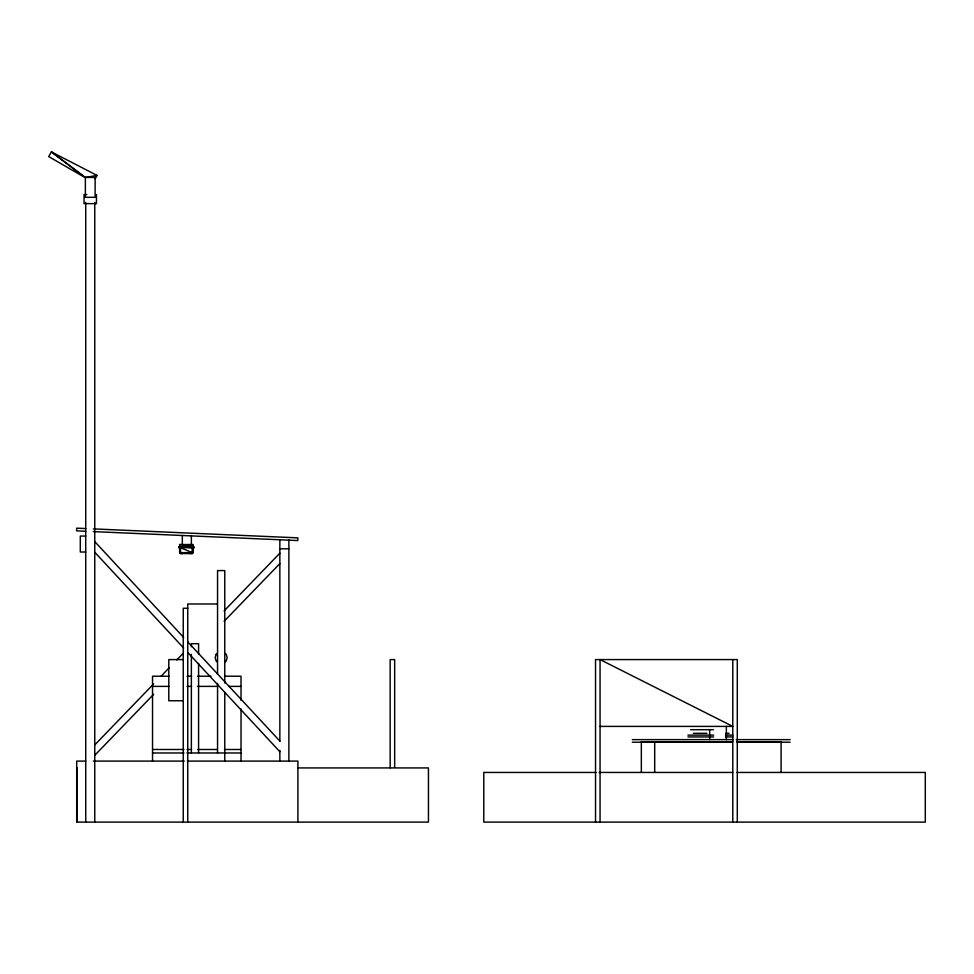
<?xml version="1.0" encoding="UTF-8"?>
<svg xmlns="http://www.w3.org/2000/svg" width="974" height="974" viewBox="0 0 974 974"><rect width="100%" height="100%" fill="white"/><g stroke="black" fill="none" stroke-linecap="round" stroke-linejoin="round"><path stroke-width="1.46" d="M215.985 654.625L215.193 657.62L215.985 660.591A5.954 5.954 0 0 0 216.971 661.833M95.123 178.753L97.047 175.417L51.403 151.895L48.7 156.583L85.371 177.755L51.403 151.895L85.371 177.438L95.123 177.438L97.047 175.417L85.371 177.438L85.371 197.308L95.123 197.308L95.123 177.438M94.758 744.927L153.649 683.918M161.014 676.297L169.427 667.58M176.781 659.946L183.1 653.408M224.105 610.929L279.855 553.183M94.758 755.325L153.649 694.316M224.105 621.327L279.855 563.593M190.807 552.769L180.531 553.561L179.63 552.66L179.63 547.692L180.531 552.66L192.268 553.561L193.169 552.66L193.169 547.692L192.268 552.66L180.531 547.692L180.531 553.561L192.268 553.561L192.268 547.692L193.169 552.66L179.63 552.66M86.796 194.593L84.044 194.593L84.044 203.627L96.45 203.627L96.45 194.593M85.724 536.053L80.306 536.053L80.306 552.027L85.724 552.027M179.63 544.527L193.169 544.527L193.169 546.779L179.63 544.527L179.63 546.779M178.729 546.779L194.07 546.779L194.07 547.692L178.729 547.692L178.729 546.779L194.07 547.692M279.855 548.8L288.876 548.8M217.372 603.99L187.751 603.99L187.751 822.105M187.751 608.251L183.246 608.251L183.246 822.105M183.246 659.581L168.794 659.581L168.794 700.756L183.246 700.756M169.038 676.224L152.541 676.224L152.541 761.096M187.032 676.224L191.537 676.224M197.527 676.224L211.029 676.224M224.531 676.224L241.028 676.224L241.028 700.294M152.541 686.378L169.038 686.378M187.032 686.378L191.537 686.378M197.527 686.378L217.032 686.378M229.024 686.378L241.028 686.378M600.057 726.397L732.777 726.397L600.057 659.581L600.057 822.105M690.676 729.696L713.443 729.696M693.342 733.312L706.929 733.312M725.703 733.312L729.1 733.312M687.936 735.114L713.674 735.114M725.46 735.114L732.862 735.114M687.936 736.928L713.674 736.928M725.46 736.928L732.862 736.928M632.309 739.631L733.398 739.631M736.307 739.631L790.133 739.631M732.765 741.75L641.342 741.75L641.342 772.443M737.026 741.75L781.099 741.75L781.099 772.443M632.309 742.212L732.278 742.212M736.6 742.212L790.133 742.212M152.541 749.493L184.037 749.493M187.032 749.493L191.537 749.493M197.527 749.493L217.032 749.493M224.531 749.493L241.028 749.493M152.541 752.975L184.037 752.975M186.886 752.975L241.028 752.975M85.785 761.096L76.703 761.096L76.703 822.105L428.45 822.105L428.45 767.926L297.703 767.926M93.37 761.096L184.269 761.096M187.3 761.096L297.91 761.096L297.91 822.105M596.064 772.443L483.786 772.443L483.786 822.105L925.3 822.105L925.3 772.443L737.026 772.443M599.095 772.443L732.765 772.443M85.785 528.553L76.703 528.164L76.581 530.854L85.724 531.268M93.37 528.894L297.91 537.855L297.788 540.558L93.273 531.597M94.758 541.617L183.684 637.459M187.824 641.915L279.855 741.092M94.758 552.234L183.684 648.075M187.824 652.531L279.855 751.709M226.333 654.625L227.125 657.62L226.333 660.591A5.954 5.954 0 0 1 225.384 661.833M737.294 822.105L737.294 659.581L595.54 659.581L595.54 822.105M732.777 659.581L732.777 822.105M726.361 726.373L726.361 739.631M709.669 729.696L709.669 739.631M654.698 741.75L654.698 772.443M394.665 767.427L394.665 659.581L390.16 659.581L390.16 767.792M288.876 539.766L288.876 761.096M279.855 539.766L279.855 741.348M279.855 750.455L279.855 761.096M241.028 708.914L241.028 761.096M224.775 683.054L224.775 570.581L217.555 570.581L217.555 674.276M224.775 692.173L224.775 761.096M217.555 683.358L217.555 752.975M198.586 654.309L198.586 643.717L191.367 643.717L191.367 646.748M198.586 663.391L198.586 752.975M191.367 535.493L191.367 544.527L193.169 546.779L182.333 544.527L182.333 535.493M191.367 654.309L191.367 752.975M94.758 202.434L94.758 822.105M85.724 202.434L85.724 822.105M77.226 767.926L77.226 822.105M216.021 654.65A5.954 5.954 0 0 1 216.971 653.42M225.384 653.42A5.954 5.954 0 0 1 226.333 654.65"/></g></svg>
